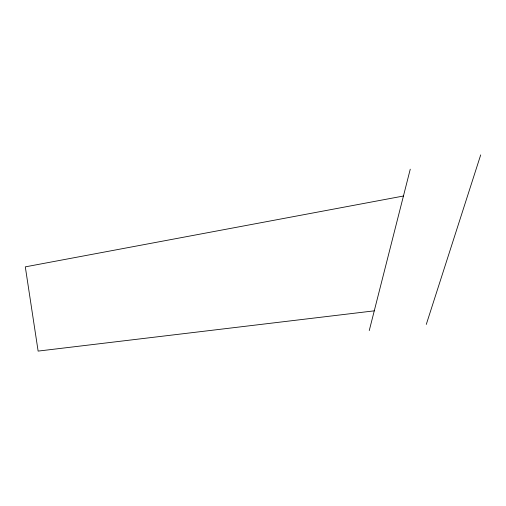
<?xml version="1.0" encoding="UTF-8"?>
<svg xmlns="http://www.w3.org/2000/svg" width="506" height="506" viewBox="0 0 506 506"><rect width="100%" height="100%" fill="white"/><g stroke="black" fill="none" stroke-linecap="round" stroke-linejoin="round"><path stroke-width="0.76" d="M369.253 330.576L410.258 169.194M426.28 324.422L480.7 154.906M403.446 196.018L25.3 266.864L38.127 351.094L374.269 310.842"/></g></svg>
